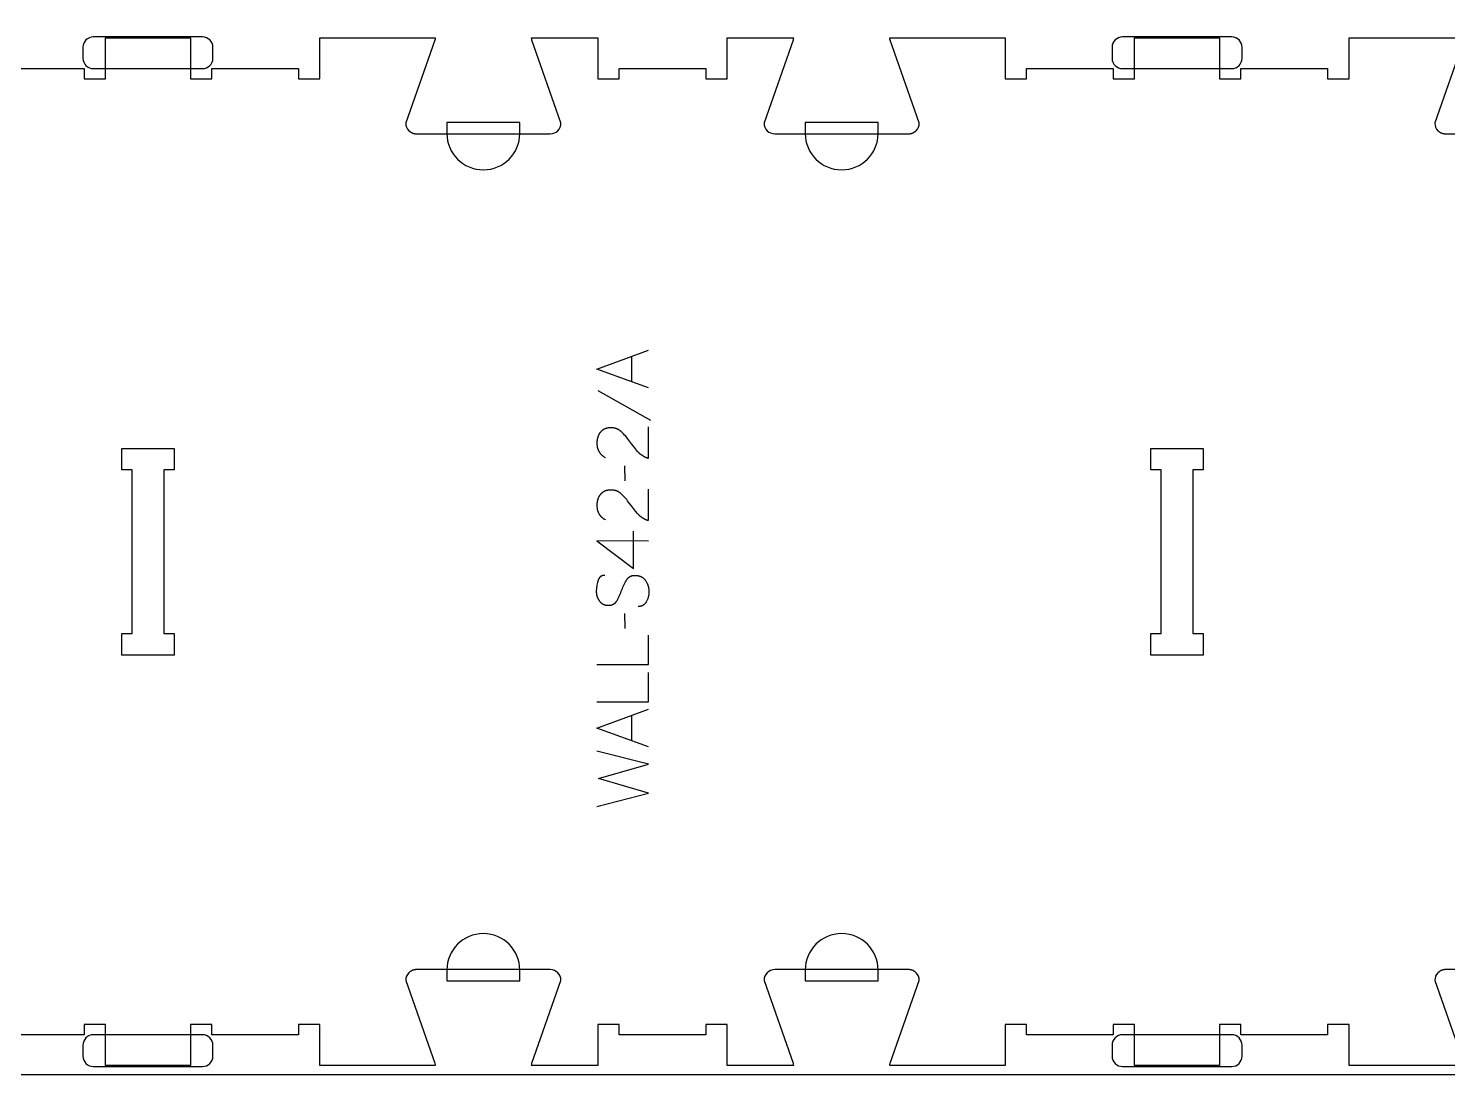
# Model space of a CAD drawing. Extents: x -17068 to -13885, y -19593 to -11999.
# Drawn here: x -15541 to -14713, y -13923 to -13313 of the extents above; entities that cross this region are included whole.
import ezdxf

# ---------------------------------------------------------------- set-up
doc = ezdxf.new("R2010")
doc.units = 0
for name, color, linetype in [('0_SHEET_SPRUCEPLY_2440X122', 1, 'CONTINUOUS'), ('1_ANYTOOL_1MMDEEP_LABELS_S', 2, 'CONTINUOUS'), ('3_ANYTOOL_CUTTHROUGH_INSID', 4, 'CONTINUOUS'), ('4_ANYTOOL_CUTTHROUGH_OUTSI', 5, 'CONTINUOUS'), ('5_ANYTOOL_HALF_MILL_9MM_IN', 3, 'CONTINUOUS')]:
    doc.layers.add(name, color=color, linetype=linetype)

msp = doc.modelspace()

# ---------------------------------------------------------------- linework, layer by layer
at = {"layer": '0_SHEET_SPRUCEPLY_2440X122'}
msp.add_lwpolyline([(-16696.52, -12703.28), (-16696.52, -13923.28), (-14256.52, -13923.28), (-14256.52, -12703.28)], close=True, dxfattribs=at)
at = {"layer": '1_ANYTOOL_1MMDEEP_LABELS_S'}
for points in [[(-15179.07, -13522.6), (-15209.07, -13511.72), (-15179.07, -13500.66)], [(-15188.63, -13519.13), (-15188.63, -13504.22)], [(-15208.6, -13524.32), (-15177.83, -13541.5)], [(-15179.11, -13545.53), (-15179.15, -13563.83), (-15179.61, -13563.69), (-15179.83, -13563.61), (-15180.06, -13563.53), (-15180.28, -13563.44), (-15180.49, -13563.35), (-15180.71, -13563.26), (-15180.92, -13563.16), (-15181.13, -13563.06), (-15181.34, -13562.96), (-15181.54, -13562.85), (-15181.75, -13562.74), (-15181.95, -13562.63), (-15182.15, -13562.51), (-15182.34, -13562.39), (-15182.53, -13562.26), (-15182.73, -13562.13), (-15182.91, -13562), (-15183.1, -13561.87), (-15183.28, -13561.73), (-15183.47, -13561.59), (-15183.64, -13561.44), (-15183.82, -13561.29), (-15184, -13561.14), (-15184.17, -13560.98), (-15184.34, -13560.82), (-15184.5, -13560.66), (-15184.67, -13560.49), (-15184.83, -13560.32), (-15184.99, -13560.14), (-15185.3, -13559.78), (-15186.52, -13558.31), (-15187.71, -13556.81), (-15188.87, -13555.31), (-15190, -13553.78), (-15190.56, -13553.03), (-15191.13, -13552.29), (-15191.7, -13551.58), (-15192.29, -13550.89), (-15192.88, -13550.23), (-15193.48, -13549.58), (-15194.09, -13548.96), (-15194.71, -13548.36), (-15194.87, -13548.22), (-15195.03, -13548.08), (-15195.19, -13547.94), (-15195.35, -13547.81), (-15195.52, -13547.68), (-15195.68, -13547.56), (-15195.85, -13547.44), (-15196.03, -13547.33), (-15196.2, -13547.22), (-15196.38, -13547.12), (-15196.56, -13547.02), (-15196.74, -13546.92), (-15196.92, -13546.83), (-15197.11, -13546.75), (-15197.3, -13546.67), (-15197.49, -13546.59), (-15197.68, -13546.52), (-15197.87, -13546.45), (-15198.07, -13546.39), (-15198.27, -13546.34), (-15198.47, -13546.28), (-15198.68, -13546.23), (-15198.88, -13546.19), (-15199.09, -13546.15), (-15199.3, -13546.12), (-15199.51, -13546.09), (-15199.73, -13546.06), (-15199.95, -13546.04), (-15200.17, -13546.02), (-15200.39, -13546.01), (-15200.61, -13546.01), (-15200.84, -13546), (-15201.09, -13546.01), (-15201.34, -13546.01), (-15201.58, -13546.03), (-15201.82, -13546.04), (-15202.05, -13546.07), (-15202.28, -13546.09), (-15202.51, -13546.12), (-15202.73, -13546.16), (-15202.95, -13546.2), (-15203.17, -13546.25), (-15203.38, -13546.3), (-15203.59, -13546.36), (-15203.79, -13546.42), (-15204, -13546.49), (-15204.19, -13546.56), (-15204.39, -13546.64), (-15204.58, -13546.72), (-15204.76, -13546.8), (-15204.94, -13546.9), (-15205.12, -13546.99), (-15205.3, -13547.09), (-15205.47, -13547.2), (-15205.63, -13547.31), (-15205.8, -13547.43), (-15205.96, -13547.55), (-15206.11, -13547.67), (-15206.27, -13547.8), (-15206.41, -13547.94), (-15206.56, -13548.08), (-15206.7, -13548.23), (-15206.84, -13548.38), (-15206.97, -13548.53), (-15207.1, -13548.69), (-15207.22, -13548.85), (-15207.34, -13549.02), (-15207.46, -13549.19), (-15207.57, -13549.35), (-15207.68, -13549.53), (-15207.79, -13549.7), (-15207.89, -13549.88), (-15207.98, -13550.06), (-15208.08, -13550.24), (-15208.16, -13550.43), (-15208.25, -13550.62), (-15208.33, -13550.81), (-15208.4, -13551), (-15208.48, -13551.19), (-15208.54, -13551.39), (-15208.61, -13551.59), (-15208.67, -13551.8), (-15208.72, -13552), (-15208.77, -13552.21), (-15208.82, -13552.42), (-15208.86, -13552.64), (-15208.9, -13552.85), (-15208.94, -13553.07), (-15208.97, -13553.29), (-15208.99, -13553.52), (-15209.02, -13553.75), (-15209.04, -13553.97), (-15209.05, -13554.21), (-15209.06, -13554.44), (-15209.07, -13554.92), (-15209.06, -13555.28), (-15209.05, -13555.64), (-15209.02, -13556), (-15208.99, -13556.34), (-15208.94, -13556.68), (-15208.89, -13557.02), (-15208.82, -13557.35), (-15208.75, -13557.67), (-15208.67, -13557.98), (-15208.62, -13558.13), (-15208.57, -13558.29), (-15208.52, -13558.44), (-15208.47, -13558.59), (-15208.41, -13558.74), (-15208.35, -13558.88), (-15208.29, -13559.03), (-15208.23, -13559.17), (-15208.16, -13559.31), (-15208.09, -13559.45), (-15208.02, -13559.59), (-15207.95, -13559.73), (-15207.87, -13559.86), (-15207.79, -13560), (-15207.71, -13560.13), (-15207.63, -13560.26), (-15207.54, -13560.39), (-15207.45, -13560.51), (-15207.36, -13560.64), (-15207.27, -13560.76), (-15207.17, -13560.88), (-15207.08, -13561), (-15206.98, -13561.12), (-15206.87, -13561.24), (-15206.77, -13561.36), (-15206.66, -13561.47), (-15206.55, -13561.58), (-15206.43, -13561.69), (-15206.32, -13561.8), (-15206.2, -13561.91), (-15206.08, -13562.01), (-15205.96, -13562.12), (-15205.7, -13562.32), (-15205.44, -13562.52), (-15205.16, -13562.71), (-15204.88, -13562.89), (-15204.59, -13563.07), (-15204.28, -13563.24), (-15203.97, -13563.4)], [(-15192.95, -13568.12), (-15192.87, -13576.9)], [(-15179.11, -13581.83), (-15179.15, -13600.13), (-15179.61, -13599.99), (-15179.83, -13599.91), (-15180.06, -13599.83), (-15180.28, -13599.74), (-15180.49, -13599.65), (-15180.71, -13599.56), (-15180.92, -13599.46), (-15181.13, -13599.36), (-15181.34, -13599.26), (-15181.54, -13599.15), (-15181.75, -13599.04), (-15181.95, -13598.93), (-15182.15, -13598.81), (-15182.34, -13598.69), (-15182.53, -13598.56), (-15182.73, -13598.43), (-15182.91, -13598.3), (-15183.1, -13598.17), (-15183.28, -13598.03), (-15183.47, -13597.89), (-15183.64, -13597.74), (-15183.82, -13597.59), (-15184, -13597.44), (-15184.17, -13597.28), (-15184.34, -13597.12), (-15184.5, -13596.96), (-15184.67, -13596.79), (-15184.83, -13596.62), (-15184.99, -13596.44), (-15185.3, -13596.08), (-15186.52, -13594.61), (-15187.71, -13593.11), (-15188.87, -13591.61), (-15190, -13590.08), (-15190.56, -13589.33), (-15191.13, -13588.59), (-15191.7, -13587.88), (-15192.29, -13587.19), (-15192.88, -13586.53), (-15193.48, -13585.88), (-15194.09, -13585.26), (-15194.71, -13584.66), (-15194.87, -13584.52), (-15195.03, -13584.38), (-15195.19, -13584.24), (-15195.35, -13584.11), (-15195.52, -13583.98), (-15195.68, -13583.86), (-15195.85, -13583.74), (-15196.03, -13583.63), (-15196.2, -13583.52), (-15196.38, -13583.42), (-15196.56, -13583.32), (-15196.74, -13583.22), (-15196.92, -13583.13), (-15197.11, -13583.05), (-15197.3, -13582.97), (-15197.49, -13582.89), (-15197.68, -13582.82), (-15197.87, -13582.75), (-15198.07, -13582.69), (-15198.27, -13582.64), (-15198.47, -13582.58), (-15198.68, -13582.53), (-15198.88, -13582.49), (-15199.09, -13582.45), (-15199.3, -13582.42), (-15199.51, -13582.39), (-15199.73, -13582.36), (-15199.95, -13582.34), (-15200.17, -13582.32), (-15200.39, -13582.31), (-15200.61, -13582.31), (-15200.84, -13582.3), (-15201.09, -13582.31), (-15201.34, -13582.31), (-15201.58, -13582.33), (-15201.82, -13582.34), (-15202.05, -13582.37), (-15202.28, -13582.39), (-15202.51, -13582.42), (-15202.73, -13582.46), (-15202.95, -13582.5), (-15203.17, -13582.55), (-15203.38, -13582.6), (-15203.59, -13582.66), (-15203.79, -13582.72), (-15204, -13582.79), (-15204.19, -13582.86), (-15204.39, -13582.94), (-15204.58, -13583.02), (-15204.76, -13583.1), (-15204.94, -13583.2), (-15205.12, -13583.29), (-15205.3, -13583.39), (-15205.47, -13583.5), (-15205.63, -13583.61), (-15205.8, -13583.73), (-15205.96, -13583.85), (-15206.11, -13583.97), (-15206.27, -13584.1), (-15206.41, -13584.24), (-15206.56, -13584.38), (-15206.7, -13584.53), (-15206.84, -13584.68), (-15206.97, -13584.83), (-15207.1, -13584.99), (-15207.22, -13585.15), (-15207.34, -13585.32), (-15207.46, -13585.49), (-15207.57, -13585.65), (-15207.68, -13585.83), (-15207.79, -13586), (-15207.89, -13586.18), (-15207.98, -13586.36), (-15208.08, -13586.54), (-15208.16, -13586.73), (-15208.25, -13586.92), (-15208.33, -13587.11), (-15208.4, -13587.3), (-15208.48, -13587.49), (-15208.54, -13587.69), (-15208.61, -13587.89), (-15208.67, -13588.1), (-15208.72, -13588.3), (-15208.77, -13588.51), (-15208.82, -13588.72), (-15208.86, -13588.94), (-15208.9, -13589.15), (-15208.94, -13589.37), (-15208.97, -13589.59), (-15208.99, -13589.82), (-15209.02, -13590.05), (-15209.04, -13590.27), (-15209.05, -13590.51), (-15209.06, -13590.74), (-15209.07, -13591.22), (-15209.06, -13591.58), (-15209.05, -13591.94), (-15209.02, -13592.3), (-15208.99, -13592.64), (-15208.94, -13592.98), (-15208.89, -13593.32), (-15208.82, -13593.65), (-15208.75, -13593.97), (-15208.67, -13594.28), (-15208.62, -13594.43), (-15208.57, -13594.59), (-15208.52, -13594.74), (-15208.47, -13594.89), (-15208.41, -13595.04), (-15208.35, -13595.18), (-15208.29, -13595.33), (-15208.23, -13595.47), (-15208.16, -13595.61), (-15208.09, -13595.75), (-15208.02, -13595.89), (-15207.95, -13596.03), (-15207.87, -13596.16), (-15207.79, -13596.3), (-15207.71, -13596.43), (-15207.63, -13596.56), (-15207.54, -13596.69), (-15207.45, -13596.81), (-15207.36, -13596.94), (-15207.27, -13597.06), (-15207.17, -13597.18), (-15207.08, -13597.3), (-15206.98, -13597.42), (-15206.87, -13597.54), (-15206.77, -13597.66), (-15206.66, -13597.77), (-15206.55, -13597.88), (-15206.43, -13597.99), (-15206.32, -13598.1), (-15206.2, -13598.21), (-15206.08, -13598.31), (-15205.96, -13598.42), (-15205.7, -13598.62), (-15205.44, -13598.82), (-15205.16, -13599.01), (-15204.88, -13599.19), (-15204.59, -13599.37), (-15204.28, -13599.54), (-15203.97, -13599.7)], [(-15187.73, -13628.03), (-15187.73, -13606.26)], [(-15179.07, -13612.05), (-15209.11, -13612), (-15187.73, -13628.03)], [(-15204.48, -13632.06), (-15204.67, -13632.06), (-15204.76, -13632.07), (-15204.85, -13632.07), (-15204.95, -13632.08), (-15205.03, -13632.09), (-15205.12, -13632.1), (-15205.21, -13632.11), (-15205.3, -13632.13), (-15205.38, -13632.14), (-15205.47, -13632.16), (-15205.55, -13632.18), (-15205.63, -13632.2), (-15205.71, -13632.22), (-15205.79, -13632.24), (-15205.87, -13632.27), (-15205.95, -13632.29), (-15206.03, -13632.32), (-15206.1, -13632.35), (-15206.18, -13632.38), (-15206.25, -13632.41), (-15206.33, -13632.45), (-15206.4, -13632.48), (-15206.47, -13632.52), (-15206.54, -13632.56), (-15206.61, -13632.6), (-15206.68, -13632.64), (-15206.74, -13632.69), (-15206.81, -13632.73), (-15206.87, -13632.78), (-15206.94, -13632.83), (-15207, -13632.88), (-15207.06, -13632.93), (-15207.12, -13632.99), (-15207.18, -13633.04), (-15207.24, -13633.1), (-15207.3, -13633.16), (-15207.36, -13633.22), (-15207.41, -13633.28), (-15207.47, -13633.34), (-15207.52, -13633.41), (-15207.57, -13633.47), (-15207.62, -13633.54), (-15207.67, -13633.61), (-15207.72, -13633.68), (-15207.77, -13633.75), (-15207.82, -13633.83), (-15207.87, -13633.9), (-15207.91, -13633.98), (-15207.96, -13634.06), (-15208, -13634.14), (-15208.04, -13634.23), (-15208.12, -13634.39), (-15208.2, -13634.57), (-15208.27, -13634.75), (-15208.34, -13634.94), (-15208.41, -13635.14), (-15208.47, -13635.34), (-15208.69, -13636.15), (-15208.88, -13636.95), (-15209.04, -13637.74), (-15209.18, -13638.51), (-15209.23, -13638.89), (-15209.28, -13639.26), (-15209.32, -13639.63), (-15209.35, -13640), (-15209.38, -13640.37), (-15209.4, -13640.73), (-15209.41, -13641.09), (-15209.41, -13641.45), (-15209.41, -13641.64), (-15209.4, -13641.84), (-15209.4, -13642.03), (-15209.38, -13642.22), (-15209.37, -13642.41), (-15209.35, -13642.6), (-15209.32, -13642.78), (-15209.3, -13642.97), (-15209.27, -13643.16), (-15209.23, -13643.34), (-15209.2, -13643.52), (-15209.16, -13643.7), (-15209.11, -13643.88), (-15209.06, -13644.06), (-15209.01, -13644.24), (-15208.96, -13644.41), (-15208.9, -13644.59), (-15208.84, -13644.76), (-15208.77, -13644.94), (-15208.7, -13645.11), (-15208.63, -13645.28), (-15208.55, -13645.44), (-15208.47, -13645.61), (-15208.39, -13645.78), (-15208.3, -13645.94), (-15208.21, -13646.11), (-15208.11, -13646.27), (-15208.02, -13646.43), (-15207.92, -13646.59), (-15207.81, -13646.75), (-15207.7, -13646.9), (-15207.59, -13647.06), (-15207.47, -13647.21), (-15207.36, -13647.36), (-15207.23, -13647.51), (-15207.11, -13647.64), (-15206.98, -13647.78), (-15206.85, -13647.91), (-15206.72, -13648.03), (-15206.58, -13648.15), (-15206.44, -13648.26), (-15206.3, -13648.37), (-15206.15, -13648.48), (-15206, -13648.58), (-15205.85, -13648.67), (-15205.7, -13648.76), (-15205.54, -13648.84), (-15205.38, -13648.93), (-15205.21, -13649), (-15205.05, -13649.07), (-15204.88, -13649.14), (-15204.7, -13649.2), (-15204.53, -13649.25), (-15204.35, -13649.3), (-15204.16, -13649.35), (-15203.98, -13649.39), (-15203.79, -13649.43), (-15203.6, -13649.46), (-15203.4, -13649.49), (-15203.2, -13649.51), (-15203, -13649.52), (-15202.8, -13649.54), (-15202.59, -13649.54), (-15202.38, -13649.55), (-15202.17, -13649.54), (-15201.96, -13649.54), (-15201.75, -13649.52), (-15201.54, -13649.5), (-15201.34, -13649.48), (-15201.15, -13649.45), (-15200.95, -13649.41), (-15200.76, -13649.37), (-15200.58, -13649.32), (-15200.4, -13649.27), (-15200.22, -13649.21), (-15200.04, -13649.15), (-15199.96, -13649.11), (-15199.87, -13649.08), (-15199.79, -13649.04), (-15199.71, -13649.01), (-15199.62, -13648.97), (-15199.54, -13648.93), (-15199.46, -13648.88), (-15199.38, -13648.84), (-15199.3, -13648.79), (-15199.23, -13648.75), (-15199.15, -13648.7), (-15199.07, -13648.65), (-15199, -13648.6), (-15198.93, -13648.55), (-15198.85, -13648.5), (-15198.78, -13648.44), (-15198.71, -13648.39), (-15198.64, -13648.33), (-15198.57, -13648.27), (-15198.5, -13648.21), (-15198.43, -13648.15), (-15198.37, -13648.09), (-15198.3, -13648.02), (-15198.24, -13647.96), (-15198.11, -13647.82), (-15197.99, -13647.68), (-15197.87, -13647.53), (-15197.75, -13647.38), (-15197.64, -13647.22), (-15197.53, -13647.06), (-15197.43, -13646.89), (-15197.33, -13646.72), (-15196.93, -13646), (-15196.56, -13645.27), (-15196.19, -13644.52), (-15195.83, -13643.76), (-15195.49, -13642.98), (-15195.15, -13642.19), (-15194.83, -13641.37), (-15194.52, -13640.55), (-15194.21, -13639.72), (-15193.88, -13638.92), (-15193.53, -13638.13), (-15193.17, -13637.36), (-15192.8, -13636.62), (-15192.41, -13635.89), (-15192, -13635.19), (-15191.58, -13634.5), (-15191.47, -13634.34), (-15191.36, -13634.18), (-15191.24, -13634.02), (-15191.18, -13633.95), (-15191.12, -13633.88), (-15191.06, -13633.8), (-15191, -13633.73), (-15190.93, -13633.66), (-15190.87, -13633.6), (-15190.8, -13633.53), (-15190.74, -13633.47), (-15190.67, -13633.4), (-15190.6, -13633.34), (-15190.53, -13633.28), (-15190.46, -13633.22), (-15190.39, -13633.16), (-15190.31, -13633.11), (-15190.24, -13633.05), (-15190.17, -13633), (-15190.09, -13632.95), (-15190.01, -13632.9), (-15189.94, -13632.85), (-15189.86, -13632.81), (-15189.78, -13632.76), (-15189.7, -13632.72), (-15189.62, -13632.67), (-15189.53, -13632.63), (-15189.45, -13632.59), (-15189.36, -13632.55), (-15189.28, -13632.52), (-15189.19, -13632.48), (-15189.11, -13632.45), (-15189.02, -13632.42), (-15188.93, -13632.38), (-15188.84, -13632.36), (-15188.75, -13632.33), (-15188.65, -13632.3), (-15188.47, -13632.25), (-15188.27, -13632.21), (-15188.08, -13632.17), (-15187.88, -13632.14), (-15187.67, -13632.12), (-15187.47, -13632.1), (-15187.26, -13632.08), (-15187.04, -13632.08), (-15186.82, -13632.07), (-15186.6, -13632.08), (-15186.37, -13632.09), (-15186.14, -13632.1), (-15185.91, -13632.12), (-15185.68, -13632.15), (-15185.46, -13632.18), (-15185.24, -13632.22), (-15185.02, -13632.26), (-15184.81, -13632.31), (-15184.6, -13632.36), (-15184.39, -13632.41), (-15184.19, -13632.48), (-15184, -13632.54), (-15183.8, -13632.61), (-15183.61, -13632.69), (-15183.43, -13632.77), (-15183.24, -13632.86), (-15183.06, -13632.95), (-15182.89, -13633.05), (-15182.72, -13633.15), (-15182.55, -13633.25), (-15182.38, -13633.37), (-15182.22, -13633.48), (-15182.07, -13633.6), (-15181.91, -13633.73), (-15181.77, -13633.86), (-15181.62, -13634), (-15181.48, -13634.14), (-15181.34, -13634.29), (-15181.21, -13634.44), (-15181.08, -13634.6), (-15180.95, -13634.76), (-15180.83, -13634.93), (-15180.71, -13635.1), (-15180.59, -13635.28), (-15180.37, -13635.64), (-15180.16, -13636), (-15179.97, -13636.37), (-15179.79, -13636.74), (-15179.63, -13637.11), (-15179.47, -13637.49), (-15179.4, -13637.68), (-15179.34, -13637.87), (-15179.27, -13638.07), (-15179.21, -13638.26), (-15179.16, -13638.45), (-15179.1, -13638.65), (-15179.05, -13638.84), (-15179.01, -13639.04), (-15178.97, -13639.24), (-15178.93, -13639.44), (-15178.89, -13639.64), (-15178.86, -13639.84), (-15178.83, -13640.04), (-15178.8, -13640.24), (-15178.76, -13640.64), (-15178.74, -13641.05), (-15178.73, -13641.47), (-15178.73, -13641.88), (-15178.74, -13642.29), (-15178.77, -13642.69), (-15178.81, -13643.09), (-15178.86, -13643.49), (-15178.92, -13643.88), (-15179, -13644.26), (-15179.09, -13644.64), (-15179.19, -13645.02), (-15179.31, -13645.39), (-15179.44, -13645.76), (-15179.58, -13646.12), (-15179.73, -13646.48), (-15179.9, -13646.84), (-15180.08, -13647.19), (-15180.27, -13647.53), (-15180.37, -13647.7), (-15180.47, -13647.86), (-15180.58, -13648.02), (-15180.69, -13648.18), (-15180.8, -13648.32), (-15180.92, -13648.46), (-15181.03, -13648.6), (-15181.16, -13648.73), (-15181.28, -13648.86), (-15181.41, -13648.98), (-15181.54, -13649.09), (-15181.67, -13649.2), (-15181.74, -13649.26), (-15181.8, -13649.31), (-15181.87, -13649.36), (-15181.94, -13649.41), (-15182.01, -13649.45), (-15182.08, -13649.5), (-15182.16, -13649.55), (-15182.23, -13649.59), (-15182.3, -13649.63), (-15182.38, -13649.67), (-15182.45, -13649.71), (-15182.53, -13649.75), (-15182.6, -13649.79), (-15182.68, -13649.82), (-15182.76, -13649.86), (-15182.84, -13649.89), (-15182.92, -13649.92), (-15183, -13649.95), (-15183.08, -13649.98), (-15183.16, -13650.01), (-15183.32, -13650.06), (-15183.49, -13650.1), (-15183.66, -13650.14), (-15183.84, -13650.18), (-15184.01, -13650.21), (-15184.19, -13650.23), (-15184.37, -13650.25), (-15184.56, -13650.26), (-15184.75, -13650.27), (-15184.94, -13650.28)], [(-15192.95, -13654.3), (-15192.87, -13663.09)], [(-15209.07, -13684.05), (-15179.07, -13684.05), (-15179.07, -13666.95)], [(-15209.07, -13705.86), (-15179.07, -13705.86), (-15179.07, -13688.76)], [(-15179.07, -13732.09), (-15209.07, -13721.2), (-15179.07, -13710.15)], [(-15188.63, -13728.62), (-15188.63, -13713.7)], [(-15209.07, -13766.8), (-15179.07, -13759.09), (-15208.17, -13750.65), (-15179.07, -13742.16), (-15209.07, -13734.66)]]:
    msp.add_lwpolyline(points, dxfattribs=at)
at = {"layer": '3_ANYTOOL_CUTTHROUGH_INSID', "color": 4}
for points in [[(-15485.81, -13558.03), (-15455.56, -13558.03), (-15455.56, -13570.53), (-15461.56, -13570.53), (-15461.56, -13666.03), (-15455.56, -13666.03), (-15455.56, -13678.53), (-15486.06, -13678.53), (-15486.06, -13666.03), (-15480.06, -13666.03), (-15480.06, -13570.53), (-15486.06, -13570.53), (-15486.06, -13558.03)], [(-14885.81, -13558.03), (-14855.56, -13558.03), (-14855.56, -13570.53), (-14861.56, -13570.53), (-14861.56, -13666.03), (-14855.56, -13666.03), (-14855.56, -13678.53), (-14886.06, -13678.53), (-14886.06, -13666.03), (-14880.06, -13666.03), (-14880.06, -13570.53), (-14886.06, -13570.53), (-14886.06, -13558.03)]]:
    msp.add_lwpolyline(points, close=True, dxfattribs=at)
at = {"layer": '4_ANYTOOL_CUTTHROUGH_OUTSI', "color": 5}
for points in [[(-15558.56, -13336.53), (-15508.06, -13336.53), (-15508.06, -13342.53), (-15495.56, -13342.53), (-15495.56, -13318.53), (-15446.06, -13318.53), (-15446.06, -13342.53), (-15433.56, -13342.53), (-15433.56, -13336.53), (-15383.06, -13336.53), (-15383.06, -13342.53), (-15370.56, -13342.53), (-15370.56, -13318.53), (-15303.37, -13318.53), (-15303.37, -13318.53, -0.061485), (-15303.6, -13319.92), (-15320.5, -13368.2), (-15320.52, -13368.24), (-15320.52, -13368.28), (-15320.52, -13368.28, 0.198912), (-15318.69, -13372.7), (-15318.58, -13372.81), (-15318.47, -13372.91), (-15318.35, -13373.01), (-15318.24, -13373.11), (-15318.12, -13373.2), (-15318, -13373.3), (-15317.87, -13373.39), (-15317.75, -13373.47), (-15317.62, -13373.56), (-15317.49, -13373.64), (-15317.35, -13373.72), (-15317.22, -13373.79), (-15317.08, -13373.86), (-15316.94, -13373.93), (-15316.8, -13374), (-15316.66, -13374.06), (-15316.51, -13374.11), (-15316.37, -13374.17), (-15316.22, -13374.22), (-15316.07, -13374.27), (-15315.92, -13374.31), (-15315.77, -13374.35), (-15315.62, -13374.38), (-15315.47, -13374.41), (-15315.32, -13374.44), (-15315.17, -13374.47), (-15315.02, -13374.49), (-15314.87, -13374.5), (-15314.72, -13374.52), (-15314.57, -13374.52), (-15314.42, -13374.53), (-15314.27, -13374.53), (-15236.27, -13374.53, 0.414214), (-15230.02, -13368.28), (-15230.02, -13368.24), (-15230.03, -13368.2), (-15246.93, -13319.92), (-15246.93, -13319.92, -0.061485), (-15247.16, -13318.53), (-15208.56, -13318.53), (-15208.56, -13342.53), (-15196.06, -13342.53), (-15196.06, -13336.53), (-15145.56, -13336.53), (-15145.56, -13342.53), (-15133.06, -13342.53), (-15133.06, -13318.53), (-15094.47, -13318.53), (-15094.47, -13318.53, -0.061485), (-15094.7, -13319.92), (-15111.6, -13368.2), (-15111.61, -13368.24), (-15111.61, -13368.28), (-15111.61, -13368.28, 0.414214), (-15105.36, -13374.53), (-15027.36, -13374.53), (-15027.21, -13374.53), (-15027.06, -13374.52), (-15026.91, -13374.52), (-15026.76, -13374.5), (-15026.61, -13374.49), (-15026.45, -13374.47), (-15026.3, -13374.44), (-15026.15, -13374.41), (-15026, -13374.38), (-15025.85, -13374.35), (-15025.7, -13374.31), (-15025.55, -13374.27), (-15025.4, -13374.22), (-15025.26, -13374.17), (-15025.11, -13374.11), (-15024.97, -13374.06), (-15024.83, -13374), (-15024.68, -13373.93), (-15024.54, -13373.86), (-15024.41, -13373.79), (-15024.27, -13373.72), (-15024.14, -13373.64), (-15024.01, -13373.56), (-15023.88, -13373.47), (-15023.75, -13373.39), (-15023.63, -13373.3), (-15023.51, -13373.2), (-15023.39, -13373.11), (-15023.27, -13373.01), (-15023.16, -13372.91), (-15023.05, -13372.81), (-15022.94, -13372.7, 0.198912), (-15021.11, -13368.28), (-15021.11, -13368.24), (-15021.12, -13368.2), (-15038.02, -13319.92), (-15038.02, -13319.92, -0.061485), (-15038.25, -13318.53), (-14971.06, -13318.53), (-14971.06, -13342.53), (-14958.56, -13342.53), (-14958.56, -13336.53), (-14908.06, -13336.53), (-14908.06, -13342.53), (-14895.56, -13342.53), (-14895.56, -13318.53), (-14846.06, -13318.53), (-14846.06, -13342.53), (-14833.56, -13342.53), (-14833.56, -13336.53), (-14783.06, -13336.53), (-14783.06, -13342.53), (-14770.56, -13342.53), (-14770.56, -13318.53), (-14703.37, -13318.53)], [(-14703.6, -13319.92), (-14720.5, -13368.2), (-14720.52, -13368.24), (-14720.52, -13368.28), (-14720.52, -13368.28, 0.198912), (-14718.69, -13372.7), (-14718.58, -13372.81), (-14718.47, -13372.91), (-14718.35, -13373.01), (-14718.24, -13373.11), (-14718.12, -13373.2), (-14718, -13373.3), (-14717.87, -13373.39), (-14717.75, -13373.47), (-14717.62, -13373.56), (-14717.49, -13373.64), (-14717.35, -13373.72), (-14717.22, -13373.79), (-14717.08, -13373.86), (-14716.94, -13373.93), (-14716.8, -13374), (-14716.66, -13374.06), (-14716.51, -13374.11), (-14716.37, -13374.17), (-14716.22, -13374.22), (-14716.07, -13374.27), (-14715.92, -13374.31), (-14715.77, -13374.35), (-14715.62, -13374.38), (-14715.47, -13374.41), (-14715.32, -13374.44), (-14715.17, -13374.47), (-14715.02, -13374.49), (-14714.87, -13374.5), (-14714.72, -13374.52), (-14714.57, -13374.52), (-14714.42, -13374.53), (-14714.27, -13374.53), (-14636.27, -13374.53, 0.414214)], [(-14703.37, -13918.03), (-14720.81, -13918.03), (-14770.56, -13918.03), (-14770.56, -13894.03), (-14783.06, -13894.03), (-14783.06, -13900.03), (-14833.56, -13900.03), (-14833.56, -13894.03), (-14846.06, -13894.03), (-14846.06, -13918.03), (-14895.56, -13918.03), (-14895.56, -13894.03), (-14908.06, -13894.03), (-14908.06, -13900.03), (-14958.56, -13900.03), (-14958.56, -13894.03), (-14971.06, -13894.03), (-14971.06, -13918.03), (-15038.25, -13918.03), (-15038.25, -13918.03, -0.061485), (-15038.02, -13916.64), (-15021.12, -13868.36), (-15021.11, -13868.32), (-15021.11, -13868.28), (-15021.11, -13868.28, 0.198912), (-15022.94, -13863.86), (-15023.05, -13863.76), (-15023.16, -13863.66), (-15023.27, -13863.56), (-15023.39, -13863.46), (-15023.51, -13863.36), (-15023.63, -13863.27), (-15023.75, -13863.18), (-15023.88, -13863.09), (-15024.01, -13863.01), (-15024.14, -13862.93), (-15024.27, -13862.85), (-15024.41, -13862.77), (-15024.54, -13862.7), (-15024.68, -13862.63), (-15024.83, -13862.57), (-15024.97, -13862.51), (-15025.11, -13862.45), (-15025.26, -13862.4), (-15025.4, -13862.35), (-15025.55, -13862.3), (-15025.7, -13862.26), (-15025.85, -13862.22), (-15026, -13862.18), (-15026.15, -13862.15), (-15026.3, -13862.12), (-15026.45, -13862.1), (-15026.61, -13862.08), (-15026.76, -13862.06), (-15026.91, -13862.05), (-15027.06, -13862.04), (-15027.21, -13862.03), (-15027.36, -13862.03), (-15105.36, -13862.03, 0.414214), (-15111.61, -13868.28), (-15111.61, -13868.32), (-15111.6, -13868.36), (-15094.7, -13916.64), (-15094.7, -13916.64, -0.061485), (-15094.47, -13918.03), (-15133.06, -13918.03), (-15133.06, -13894.03), (-15145.56, -13894.03), (-15145.56, -13900.03), (-15196.06, -13900.03), (-15196.06, -13894.03), (-15208.56, -13894.03), (-15208.56, -13918.03), (-15247.16, -13918.03), (-15247.16, -13918.03, -0.061485), (-15246.93, -13916.64), (-15230.03, -13868.36), (-15230.02, -13868.32), (-15230.02, -13868.28), (-15230.02, -13868.28, 0.414214), (-15236.27, -13862.03), (-15314.27, -13862.03), (-15314.42, -13862.03), (-15314.57, -13862.04), (-15314.72, -13862.05), (-15314.87, -13862.06), (-15315.02, -13862.08), (-15315.17, -13862.1), (-15315.32, -13862.12), (-15315.47, -13862.15), (-15315.62, -13862.18), (-15315.77, -13862.22), (-15315.92, -13862.26), (-15316.07, -13862.3), (-15316.22, -13862.35), (-15316.37, -13862.4), (-15316.51, -13862.45), (-15316.66, -13862.51), (-15316.8, -13862.57), (-15316.94, -13862.63), (-15317.08, -13862.7), (-15317.22, -13862.77), (-15317.35, -13862.85), (-15317.49, -13862.93), (-15317.62, -13863.01), (-15317.75, -13863.09), (-15317.87, -13863.18), (-15318, -13863.27), (-15318.12, -13863.36), (-15318.24, -13863.46), (-15318.35, -13863.56), (-15318.47, -13863.66), (-15318.58, -13863.76), (-15318.69, -13863.86, 0.198912), (-15320.52, -13868.28), (-15320.52, -13868.32), (-15320.5, -13868.36), (-15303.6, -13916.64), (-15303.6, -13916.64, -0.061485), (-15303.37, -13918.03), (-15320.81, -13918.03), (-15370.56, -13918.03), (-15370.56, -13894.03), (-15383.06, -13894.03), (-15383.06, -13900.03), (-15433.56, -13900.03), (-15433.56, -13894.03), (-15446.06, -13894.03), (-15446.06, -13918.03), (-15495.56, -13918.03), (-15495.56, -13894.03), (-15508.06, -13894.03), (-15508.06, -13900.03), (-15558.56, -13900.03)], [(-14636.27, -13862.03), (-14714.27, -13862.03), (-14714.42, -13862.03), (-14714.57, -13862.04), (-14714.72, -13862.05), (-14714.87, -13862.06), (-14715.02, -13862.08), (-14715.17, -13862.1), (-14715.32, -13862.12), (-14715.47, -13862.15), (-14715.62, -13862.18), (-14715.77, -13862.22), (-14715.92, -13862.26), (-14716.07, -13862.3), (-14716.22, -13862.35), (-14716.37, -13862.4), (-14716.51, -13862.45), (-14716.66, -13862.51), (-14716.8, -13862.57), (-14716.94, -13862.63), (-14717.08, -13862.7), (-14717.22, -13862.77), (-14717.35, -13862.85), (-14717.49, -13862.93), (-14717.62, -13863.01), (-14717.75, -13863.09), (-14717.87, -13863.18), (-14718, -13863.27), (-14718.12, -13863.36), (-14718.24, -13863.46), (-14718.35, -13863.56), (-14718.47, -13863.66), (-14718.58, -13863.76), (-14718.69, -13863.86, 0.198912), (-14720.52, -13868.28), (-14720.52, -13868.32), (-14720.5, -13868.36), (-14703.6, -13916.64)]]:
    msp.add_lwpolyline(points, format="xyb", dxfattribs=at)
at = {"layer": '5_ANYTOOL_HALF_MILL_9MM_IN', "color": 3}
for points in [[(-15502.69, -13318.03, 0.414214), (-15508.69, -13324.03), (-15508.69, -13330.53, 0.414214), (-15502.69, -13336.53), (-15438.94, -13336.53, 0.414214), (-15432.94, -13330.53), (-15432.94, -13324.03, 0.414214), (-15438.94, -13318.03)], [(-14902.69, -13318.03, 0.414214), (-14908.69, -13324.03), (-14908.69, -13330.53, 0.414214), (-14902.69, -13336.53), (-14838.94, -13336.53, 0.414214), (-14832.94, -13330.53), (-14832.94, -13324.03, 0.414214), (-14838.94, -13318.03)], [(-15296.52, -13374.28, 1), (-15254.02, -13374.28), (-15254.02, -13374.03), (-15254.02, -13368.03), (-15296.52, -13368.03), (-15296.52, -13374.03), (-15296.52, -13374.28)], [(-15087.61, -13374.28, 1), (-15045.11, -13374.28), (-15045.11, -13374.03), (-15045.11, -13368.03), (-15087.61, -13368.03), (-15087.61, -13374.03), (-15087.61, -13374.28)], [(-15254.02, -13862.28, 1), (-15296.52, -13862.28), (-15296.52, -13862.53), (-15296.52, -13868.53), (-15254.02, -13868.53), (-15254.02, -13862.53), (-15254.02, -13862.28)], [(-15045.11, -13862.28, 1), (-15087.61, -13862.28), (-15087.61, -13862.53), (-15087.61, -13868.53), (-15045.11, -13868.53), (-15045.11, -13862.53), (-15045.11, -13862.28)], [(-15502.69, -13900.03, 0.414214), (-15508.69, -13906.03), (-15508.69, -13912.53, 0.414214), (-15502.69, -13918.53), (-15438.94, -13918.53, 0.414214), (-15432.94, -13912.53), (-15432.94, -13906.03, 0.414214), (-15438.94, -13900.03)], [(-14902.69, -13900.03, 0.414214), (-14908.69, -13906.03), (-14908.69, -13912.53, 0.414214), (-14902.69, -13918.53), (-14838.94, -13918.53, 0.414214), (-14832.94, -13912.53), (-14832.94, -13906.03, 0.414214), (-14838.94, -13900.03)]]:
    msp.add_lwpolyline(points, format="xyb", close=True, dxfattribs=at)

doc.saveas('drawing.dxf')
